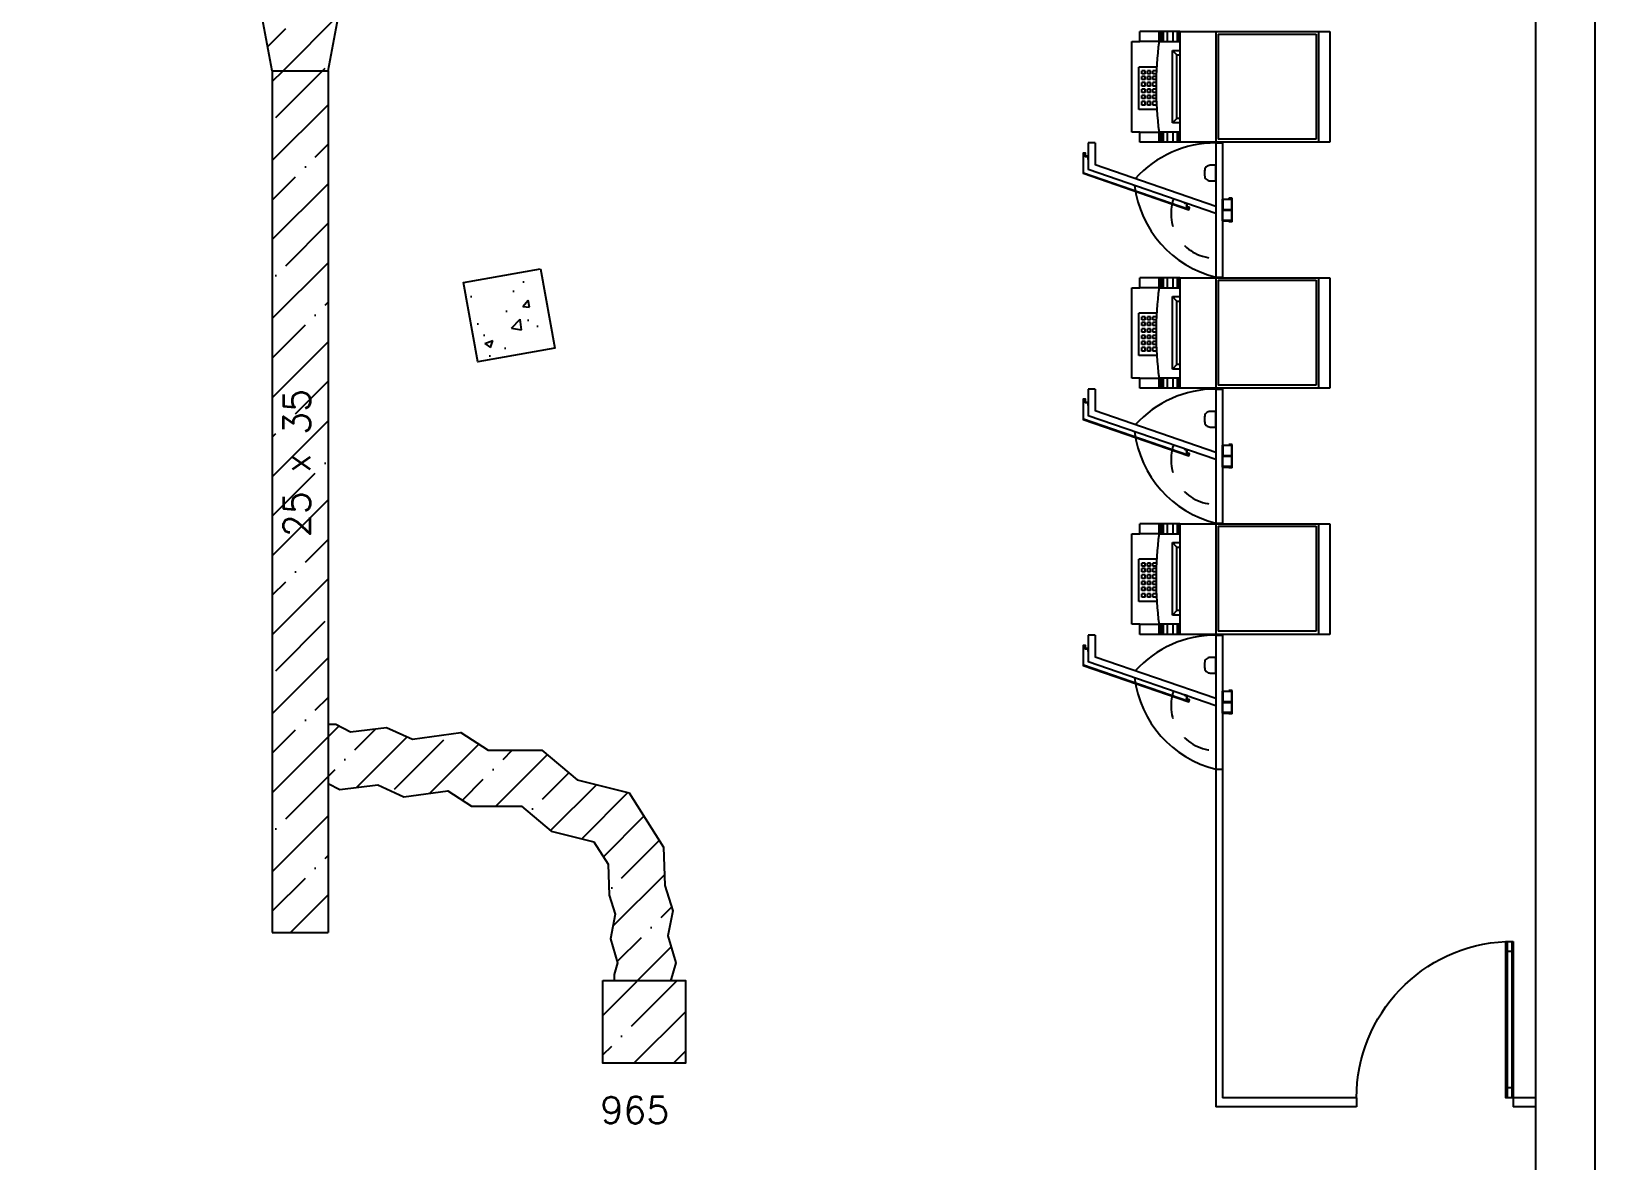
# Model space of a CAD drawing. Extents: x 372.3 to 443.5, y -41.5 to 0.6.
# Drawn here: x 423.51 to 430.5, y -35.63 to -30.58 of the extents above; entities that cross this region are included whole.
import ezdxf

# ---------------------------------------------------------------- set-up
doc = ezdxf.new("R2010")
doc.units = 0
doc.header["$MEASUREMENT"] = 0
doc.linetypes.add('HIDDEN2', pattern=[0.1875, 0.125, -0.0625])
doc.layers.get('0').update_dxf_attribs({"linetype": 'CONTINUOUS'})
for name, color, linetype in [('A1ALV50', 13, 'CONTINUOUS'), ('A1ALV70', 145, 'CONTINUOUS'), ('A1BIOMB', 175, 'CONTINUOUS'), ('A1MOBI', 253, 'CONTINUOUS'), ('A1VISTA10', 10, 'CONTINUOUS'), ('A2HACHU', 11, 'CONTINUOUS'), ('AC-DUTOS', 14, 'CONTINUOUS'), ('AC-DUTOSMANTIDOS', 252, 'CONTINUOUS'), ('AC-MOVEIS', 252, 'CONTINUOUS'), ('AC-TEXTO', 7, 'CONTINUOUS')]:
    doc.layers.add(name, color=color, linetype=linetype)
doc.styles.add('ROMANS', font='ROMANS.SHX')
pattern_1 = [(45, (43.55946, 56.62904), (-0.1767767, 0.1767767), []), (45, (43.73624, 56.62904), (-0.1767767, 0.1767767), [0.3125, -0.0625, 0, -0.0625])]

# ---------------------------------------------------------------- blocks, each defined once
blk = doc.blocks.new('P-BIO-70')
blk.add_lwpolyline([(-0.7, 0), (0, 0), (0, 0.032), (-0.7, 0.032)], close=True)
at = {"layer": 'A1VISTA10'}
for p, q in [((-0.7, 0.027), (0, 0.027)), ((-0.7, 0.005), (0, 0.005)), ((-0.655, 0.005), (-0.655, 0.027)), ((-0.045, 0.005), (-0.045, 0.027))]:
    blk.add_line(p, q, dxfattribs=at)
blk.add_arc((-0.0007, 0), 0.7, 89.9401, 177.37988, dxfattribs=at)

msp = doc.modelspace()

# ---------------------------------------------------------------- hatches: boundary and pattern name
at = {"layer": 'A2HACHU'}
h = msp.add_hatch(dxfattribs=at)
h.set_pattern_fill('AR-CONC,_O', color=256, scale=0.05, double=1)
h.set_pattern_definition([(50, (387.43742, -23.28168), (0.35863, -0.031376), [0.0375, -0.4125]), (355, (387.43742, -23.28168), (-0.0693757, 0.376096), [0.03, -0.33]), (100.4514, (387.4673, -23.2843), (0.2892547, 0.3447198), [0.03187, -0.350571]), (46.1842, (387.4374, -23.1817), (0.5336205, -0.0827595), [0.05625, -0.61875]), (96.6356, (387.4819, -23.1886), (0.4673314, 0.487059), [0.047805, -0.5258565]), (351.1842, (387.4374, -23.1817), (0.467331, 0.487059), [0.045, -0.495]), (21, (387.48742, -23.20668), (0.2984535, -0.2013094), [0.0375, -0.4125]), (326, (387.48742, -23.20668), (0.1216577, 0.362575), [0.03, -0.33]), (71.4514, (387.5123, -23.22346), (0.4201113, 0.1612652), [0.03187, -0.350571]), (37.5, (387.43742, -23.28168), (0.00607993, 0.16644693), [0, -0.326, 0, -0.335, 0, -0.33125]), (7.5, (387.43742, -23.28168), (0.1315348, 0.19720586), [0, -0.191, 0, -0.3185, 0, -0.12625]), (327.5, (387.32592, -23.28168), (0.2669112, -0.01127744), [0, -0.125, 0, -0.39, 0, -0.5175]), (317.5, (387.27592, -23.28168), (0.2915931, 0.0500525), [0, -0.1625, 0, -0.259, 0, -0.3675])])
h.paths.add_polyline_path([(425.442, -31.7022), (425.5051, -32.0566), (425.8497, -31.9953), (425.7866, -31.6409)])
at = {"layer": 'AC-DUTOSMANTIDOS'}
h = msp.add_hatch(dxfattribs=at)
h.set_pattern_fill('ANSI35', color=256, style=0)
h.set_pattern_definition(pattern_1)
h.paths.add_polyline_path([(424.4108, -26.516), (419.3369, -26.516), (419.3369, -27.166), (419.3869, -27.166), (424.4108, -27.166)])
h.paths.add_polyline_path([(424.4608, -26.766), (424.4108, -26.766), (424.4108, -27.166, -0.414214), (424.5108, -27.266), (424.9108, -27.266), (424.9108, -27.216, 0.414214)])
h.paths.add_polyline_path([(428.1425, -26.516), (424.4108, -26.516), (424.4108, -26.766), (428.1425, -26.766)])
h.paths.add_polyline_path([(426.3666, -26.0358), (426.4397, -25.88), (426.3658, -25.7325), (426.4294, -25.5602), (426.3657, -25.433), (426.3845, -25.368), (426.3845, -25.2351), (426.1345, -25.2351), (426.1345, -25.3326), (426.0984, -25.4575), (426.1573, -25.5753), (426.0938, -25.7475), (426.1619, -25.8835), (426.0938, -26.0285), (426.1619, -26.1962), (426.0893, -26.3775), (426.1392, -26.4636), (426.1392, -26.516), (426.3892, -26.516), (426.3892, -26.3011), (426.4314, -26.1956)])
h.paths.add_polyline_path([(427.6833, -27.3138), (427.6833, -26.766), (427.5333, -26.766), (427.5333, -27.3238), (427.589, -27.7415), (427.908, -28.0312), (428.3504, -28.1141), (429.2568, -28.0365), (429.6147, -28.045), (429.6147, -27.8949), (429.2522, -27.8864), (428.358, -27.9629), (427.9774, -27.8916), (427.7304, -27.6673)])
h.paths.add_polyline_path([(429.9847, -27.7849), (429.6147, -27.7849), (429.6147, -28.1549), (429.9847, -28.1549)])
h.paths.add_polyline_path([(426.0645, -29.8795), (426.0117, -29.8795), (425.9271, -29.8334), (425.8272, -29.8987), (425.7003, -29.8334), (425.5504, -29.8987), (425.362, -29.8334), (425.2428, -29.8987), (425.1121, -29.8373), (424.9813, -29.8795), (424.9108, -29.8795), (424.9108, -30.1295), (425.0207, -30.1295), (425.095, -30.1055), (425.2514, -30.179), (425.3848, -30.1059), (425.5607, -30.1669), (425.6914, -30.11), (425.8421, -30.1875), (425.9387, -30.1244), (425.948, -30.1295), (426.0645, -30.1295)])
h.paths.add_polyline_path([(426.4345, -29.825), (426.0645, -29.825), (426.0645, -30.195), (426.4345, -30.195)])
h.paths.add_polyline_path([(424.9108, -27.266), (424.5108, -27.266), (424.5108, -30.3545), (424.9108, -30.3545)])
h.paths.add_polyline_path([(424.9108, -30.3545), (424.5108, -30.3545), (424.5858, -30.7545), (424.8358, -30.7545)])
h.paths.add_polyline_path([(426.4345, -24.8651), (426.0645, -24.8651), (426.0645, -25.2351), (426.4345, -25.2351)])
h.paths.add_polyline_path([(421.2499, -26.9356), (422.0642, -26.9356), (422.0642, -26.7556), (421.2499, -26.7556)], flags=24)
h.paths.add_polyline_path([(425.6024, -26.7271), (426.4224, -26.7271), (426.4224, -26.5471), (425.6024, -26.5471)], flags=24)
h.paths.add_polyline_path([(424.7858, -29.5811), (424.7858, -28.7611), (424.6058, -28.7611), (424.6058, -29.5811)], flags=24)
h = msp.add_hatch(dxfattribs=at)
h.set_pattern_fill('ANSI35', color=256, style=0)
h.set_pattern_definition(pattern_1)
h.paths.add_polyline_path([(415.4902, -30.7545), (415.2402, -30.7545), (415.2402, -34.6098), (415.4902, -34.6098)])
h.paths.add_polyline_path([(416.0853, -33.9821), (415.965, -33.9746), (415.9047, -33.8942), (415.7859, -33.9004), (415.6847, -33.7881), (415.4902, -33.8928), (415.4902, -34.1398), (415.5587, -34.1398), (415.6304, -34.1013), (415.68, -34.1563), (415.7848, -34.1508), (415.8344, -34.2169), (415.9226, -34.2224), (415.9722, -34.327), (416.0605, -34.3876), (416.0549, -34.4868), (416.1156, -34.5418), (416.1046, -34.641), (416.1377, -34.6905), (416.1101, -34.7456), (416.1377, -34.7841), (416.1377, -34.825), (416.3877, -34.825), (416.3877, -34.7496), (416.4262, -34.6725), (416.3631, -34.578), (416.3782, -34.4426), (416.3112, -34.3817), (416.3179, -34.2611), (416.1693, -34.1591)])
h.paths.add_polyline_path([(416.4345, -34.825), (416.0645, -34.825), (416.0645, -35.195), (416.4345, -35.195)])
h.paths.add_polyline_path([(419.7619, -30.7545), (419.5119, -30.7545), (419.5119, -34.6098), (419.7619, -34.6098)])
h.paths.add_polyline_path([(420.8249, -33.7924), (420.5848, -33.7924), (420.463, -33.7133), (420.2459, -33.7426), (420.1302, -33.6901), (419.9688, -33.7102), (419.904, -33.6757), (419.7619, -33.6757), (419.7619, -33.9257), (419.8415, -33.9257), (419.9212, -33.9681), (420.0912, -33.9469), (420.208, -33.9999), (420.4046, -33.9734), (420.5108, -34.0424), (420.7339, -34.0424), (420.8667, -34.1538), (421.0579, -34.2015), (421.1217, -34.3023), (421.127, -34.4403), (421.1535, -34.5252), (421.1323, -34.6366), (421.1642, -34.7427), (421.1482, -34.7957), (421.1482, -34.825), (421.4005, -34.825), (421.4252, -34.7427), (421.3893, -34.6233), (421.4109, -34.5104), (421.3755, -34.3974), (421.3689, -34.2255), (421.2157, -33.9833), (420.9832, -33.9252)])
h.paths.add_polyline_path([(421.4345, -34.825), (421.0645, -34.825), (421.0645, -35.195), (421.4345, -35.195)])
h.paths.add_polyline_path([(424.8358, -30.7545), (424.5858, -30.7545), (424.5858, -34.6098), (424.8358, -34.6098)])
h.paths.add_polyline_path([(425.9499, -33.9276), (425.7916, -33.7948), (425.5516, -33.7948), (425.4297, -33.7156), (425.2126, -33.7449), (425.097, -33.6925), (424.9355, -33.7126), (424.8707, -33.6781), (424.8358, -33.6781), (424.8358, -33.9427), (424.8879, -33.9705), (425.0579, -33.9493), (425.1748, -34.0023), (425.3713, -33.9758), (425.4775, -34.0448), (425.7006, -34.0448), (425.8334, -34.1562), (426.0246, -34.2039), (426.0884, -34.3047), (426.0937, -34.4426), (426.1203, -34.5275), (426.099, -34.6389), (426.1309, -34.745), (426.1149, -34.7981), (426.1149, -34.825), (426.3679, -34.825), (426.3919, -34.745), (426.356, -34.6256), (426.3776, -34.5127), (426.3422, -34.3998), (426.3356, -34.2279), (426.1824, -33.9856)])
h.paths.add_polyline_path([(426.4345, -34.825), (426.0645, -34.825), (426.0645, -35.195), (426.4345, -35.195)])
h.paths.add_polyline_path([(415.4402, -32.854), (415.4402, -32.034), (415.2602, -32.034), (415.2602, -32.854)], flags=24)
h.paths.add_polyline_path([(419.7119, -32.854), (419.7119, -32.034), (419.5319, -32.034), (419.5319, -32.854)], flags=24)
h.paths.add_polyline_path([(424.7858, -32.854), (424.7858, -32.034), (424.6058, -32.034), (424.6058, -32.854)], flags=24)

# ---------------------------------------------------------------- linework, layer by layer
at = {"layer": 'A1ALV50', "ltscale": 0.2}
for p, q in [((430.502, -0.4846), (430.502, -36.8985)), ((430.2366, -23.6162), (430.2366, -36.5902))]:
    msp.add_line(p, q, dxfattribs=at)
at = {"layer": 'A1ALV70'}
msp.add_lwpolyline([(425.7866, -31.6409), (425.8497, -31.9953), (425.5051, -32.0566), (425.442, -31.7022)], close=True, dxfattribs=at)
at = {"layer": 'A1BIOMB', "ltscale": 0.2}
for p, q in [((429.4366, -35.3502), (429.4366, -35.3902)), ((430.1366, -35.3502), (430.1366, -35.3902))]:
    msp.add_line(p, q, dxfattribs=at)
at = {"layer": 'A1MOBI'}
for p, q in [((428.8066, -33.8794), (428.8066, -35.3902)), ((428.8366, -33.8794), (428.8366, -35.3502)), ((429.4366, -35.3902), (428.8066, -35.3902)), ((429.4366, -35.3502), (428.8366, -35.3502)), ((430.2366, -35.3502), (430.1366, -35.3502)), ((430.2366, -35.3902), (430.1366, -35.3902))]:
    msp.add_line(p, q, dxfattribs=at)
at = {"layer": 'AC-DUTOS', "ltscale": 0.2}
for p, q in [((424.5858, -30.7545), (424.5108, -30.3545)), ((424.8358, -30.7545), (424.9108, -30.3545)), ((424.5858, -30.7545), (424.8358, -30.7545)), ((424.5858, -30.7545), (424.5858, -34.6098)), ((424.8358, -30.7545), (424.8358, -34.6098)), ((424.5858, -34.6098), (424.8358, -34.6098))]:
    msp.add_line(p, q, dxfattribs=at)
for points in [[(424.8358, -33.6781), (424.8707, -33.6781), (424.9355, -33.7126), (425.097, -33.6925), (425.2126, -33.7449), (425.4297, -33.7156), (425.5516, -33.7948), (425.7916, -33.7948), (425.9499, -33.9276), (426.1824, -33.9856), (426.3356, -34.2279), (426.3422, -34.3998), (426.3776, -34.5127), (426.356, -34.6256), (426.3919, -34.745), (426.3672, -34.8274)], [(424.8358, -33.9427), (424.8879, -33.9705), (425.0579, -33.9493), (425.1748, -34.0023), (425.3713, -33.9758), (425.4775, -34.0448), (425.7006, -34.0448), (425.8334, -34.1562), (426.0246, -34.2039), (426.0884, -34.3047), (426.0937, -34.4426), (426.1203, -34.5275), (426.099, -34.6389), (426.1309, -34.745), (426.1149, -34.7981), (426.1149, -34.8246)]]:
    msp.add_lwpolyline(points, dxfattribs=at)
msp.add_lwpolyline([(426.0645, -34.825), (426.4345, -34.825), (426.4345, -35.195), (426.0645, -35.195)], close=True, dxfattribs=at)
at = {"layer": 'AC-MOVEIS'}
for p, q in [((428.4316, -30.6242), (428.4666, -30.6242)), ((428.4316, -31.0292), (428.4316, -30.6242)), ((428.6461, -30.5792), (428.4666, -30.5792)), ((428.4666, -30.6242), (428.4666, -30.5792)), ((428.5528, -30.6242), (428.4666, -30.6242)), ((428.5528, -30.6242), (428.5528, -30.5792)), ((428.5528, -30.6242), (428.6461, -30.6242)), ((428.5546, -30.5792), (428.5546, -30.6242)), ((428.5626, -30.5792), (428.5626, -30.6242)), ((428.5721, -30.5792), (428.5721, -30.6242)), ((428.5888, -30.5792), (428.5888, -30.6242)), ((428.6151, -30.5792), (428.6151, -30.6242)), ((428.6342, -30.5792), (428.6342, -30.6242)), ((428.6414, -30.5792), (428.6414, -30.6242)), ((428.6461, -30.5792), (428.6461, -31.0742)), ((428.6461, -30.5792), (428.8066, -30.5792)), ((428.8066, -30.5792), (429.2666, -30.5792)), ((428.8066, -30.5792), (428.8066, -31.0742)), ((428.818, -30.5906), (428.818, -31.0604)), ((428.818, -30.5906), (429.2551, -30.5906)), ((429.2551, -30.5906), (429.2551, -31.0604)), ((429.2666, -30.5792), (429.3166, -30.5792)), ((429.2666, -30.5792), (429.2666, -31.0742)), ((429.3166, -30.5792), (429.3166, -31.0742)), ((428.6332, -30.6837), (428.6129, -30.6631)), ((428.6129, -30.6631), (428.6461, -30.6631)), ((428.6129, -30.9879), (428.6129, -30.6631)), ((428.6332, -30.6837), (428.6461, -30.6837)), ((428.6332, -30.9673), (428.6332, -30.6837)), ((428.4627, -30.9271), (428.4627, -30.7382)), ((428.5425, -30.7382), (428.4627, -30.7382)), ((428.4757, -30.7685), (428.4757, -30.7548)), ((428.4903, -30.7548), (428.4757, -30.7548)), ((428.4903, -30.7685), (428.4757, -30.7685)), ((428.4903, -30.7685), (428.4903, -30.7548)), ((428.5014, -30.7685), (428.5014, -30.7548)), ((428.5143, -30.7548), (428.5014, -30.7548)), ((428.5143, -30.7685), (428.5014, -30.7685)), ((428.5143, -30.7685), (428.5143, -30.7548)), ((428.5256, -30.7685), (428.5256, -30.7548)), ((428.5411, -30.7548), (428.5256, -30.7548)), ((428.5405, -30.7685), (428.5256, -30.7685)), ((428.4903, -30.78), (428.4757, -30.78)), ((428.4757, -30.7937), (428.4757, -30.78)), ((428.4903, -30.7937), (428.4757, -30.7937)), ((428.4757, -30.8235), (428.4757, -30.8074)), ((428.4903, -30.8074), (428.4757, -30.8074)), ((428.4903, -30.8235), (428.4757, -30.8235)), ((428.4903, -30.8372), (428.4757, -30.8372)), ((428.4757, -30.851), (428.4757, -30.8372)), ((428.4903, -30.7937), (428.4903, -30.78)), ((428.4903, -30.8235), (428.4903, -30.8074)), ((428.4903, -30.851), (428.4903, -30.8372)), ((428.5143, -30.78), (428.5014, -30.78)), ((428.5014, -30.7937), (428.5014, -30.78)), ((428.5143, -30.7937), (428.5014, -30.7937)), ((428.5014, -30.8235), (428.5014, -30.8074)), ((428.5143, -30.8074), (428.5014, -30.8074)), ((428.5143, -30.8235), (428.5014, -30.8235)), ((428.5143, -30.8372), (428.5014, -30.8372)), ((428.5014, -30.851), (428.5014, -30.8372)), ((428.5143, -30.7937), (428.5143, -30.78)), ((428.5143, -30.8235), (428.5143, -30.8074)), ((428.5143, -30.851), (428.5143, -30.8372)), ((428.5256, -30.7937), (428.5256, -30.78)), ((428.5401, -30.78), (428.5256, -30.78)), ((428.5398, -30.7937), (428.5256, -30.7937)), ((428.5256, -30.8235), (428.5256, -30.8074)), ((428.5395, -30.8074), (428.5256, -30.8074)), ((428.5394, -30.8235), (428.5256, -30.8235)), ((428.5256, -30.851), (428.5256, -30.8372)), ((428.5394, -30.8372), (428.5256, -30.8372)), ((428.4903, -30.851), (428.4757, -30.851)), ((428.4903, -30.8647), (428.4757, -30.8647)), ((428.4757, -30.8785), (428.4757, -30.8647)), ((428.4903, -30.8785), (428.4757, -30.8785)), ((428.4903, -30.8922), (428.4757, -30.8922)), ((428.4757, -30.9083), (428.4757, -30.8922)), ((428.4903, -30.9083), (428.4757, -30.9083)), ((428.4903, -30.8785), (428.4903, -30.8647)), ((428.4903, -30.9083), (428.4903, -30.8922)), ((428.5143, -30.851), (428.5014, -30.851)), ((428.5014, -30.8785), (428.5014, -30.8647)), ((428.5143, -30.8647), (428.5014, -30.8647)), ((428.5143, -30.8785), (428.5014, -30.8785)), ((428.5143, -30.8922), (428.5014, -30.8922)), ((428.5014, -30.9083), (428.5014, -30.8922)), ((428.5143, -30.9083), (428.5014, -30.9083)), ((428.5143, -30.8785), (428.5143, -30.8647)), ((428.5143, -30.9083), (428.5143, -30.8922)), ((428.5396, -30.851), (428.5256, -30.851)), ((428.5256, -30.8785), (428.5256, -30.8647)), ((428.5399, -30.8647), (428.5256, -30.8647)), ((428.5403, -30.8785), (428.5256, -30.8785)), ((428.5256, -30.9083), (428.5256, -30.8922)), ((428.5408, -30.8922), (428.5256, -30.8922)), ((428.5416, -30.9083), (428.5256, -30.9083)), ((428.5433, -30.9271), (428.4627, -30.9271)), ((428.6332, -30.9673), (428.6129, -30.9879)), ((428.6461, -30.9673), (428.6332, -30.9673)), ((428.4666, -31.0292), (428.4316, -31.0292)), ((428.4666, -31.0292), (428.5528, -31.0292)), ((428.4666, -31.0742), (428.4666, -31.0292)), ((428.6461, -31.0292), (428.5528, -31.0292)), ((428.5528, -31.0742), (428.5528, -31.0292)), ((428.5546, -31.0292), (428.5546, -31.0742)), ((428.5626, -31.0292), (428.5626, -31.0742)), ((428.5721, -31.0292), (428.5721, -31.0742)), ((428.5888, -31.0292), (428.5888, -31.0742)), ((428.6461, -30.9879), (428.6129, -30.9879)), ((428.6151, -31.0292), (428.6151, -31.0742)), ((428.6342, -31.0292), (428.6342, -31.0742)), ((428.6414, -31.0292), (428.6414, -31.0742)), ((428.2666, -31.0773), (428.2366, -31.0773)), ((428.2366, -31.0773), (428.2366, -31.1969)), ((428.2666, -31.0773), (428.2666, -31.1755)), ((428.6461, -31.0742), (428.4666, -31.0742)), ((428.8066, -31.0742), (428.6461, -31.0742)), ((429.2666, -31.0742), (428.8066, -31.0742)), ((428.8066, -31.0773), (428.8066, -31.6773)), ((428.8066, -31.0773), (428.8366, -31.0773)), ((429.2551, -31.0604), (428.818, -31.0604)), ((428.8366, -31.0773), (428.8366, -31.6773)), ((429.3166, -31.0742), (429.2666, -31.0742)), ((428.8066, -31.3615), (428.2666, -31.1755)), ((428.8066, -31.3932), (428.2366, -31.1969)), ((428.8366, -31.4263), (428.8366, -31.3283)), ((428.8366, -31.3283), (428.8766, -31.3283)), ((428.8386, -31.3303), (428.8386, -31.3763)), ((428.8766, -31.3303), (428.8386, -31.3303)), ((428.8806, -31.3248), (428.8646, -31.3248)), ((428.8646, -31.3248), (428.8646, -31.3268)), ((428.8786, -31.3268), (428.8646, -31.3268)), ((428.8766, -31.3283), (428.8766, -31.3303)), ((428.8786, -31.4278), (428.8786, -31.3268)), ((428.8806, -31.4298), (428.8806, -31.3248)), ((428.8766, -31.3763), (428.8386, -31.3763)), ((428.8386, -31.4243), (428.8386, -31.3783)), ((428.8386, -31.3783), (428.8766, -31.3783)), ((428.8766, -31.3783), (428.8766, -31.3763)), ((428.8366, -31.4263), (428.8766, -31.4263)), ((428.8766, -31.4243), (428.8386, -31.4243)), ((428.8646, -31.4298), (428.8646, -31.4278)), ((428.8786, -31.4278), (428.8646, -31.4278)), ((428.8806, -31.4298), (428.8646, -31.4298)), ((428.8766, -31.4263), (428.8766, -31.4243)), ((428.6461, -31.6802), (428.4666, -31.6802)), ((428.4666, -31.7252), (428.4666, -31.6802)), ((428.5528, -31.7252), (428.5528, -31.6802)), ((428.5546, -31.6802), (428.5546, -31.7252)), ((428.5626, -31.6802), (428.5626, -31.7252)), ((428.5721, -31.6802), (428.5721, -31.7252)), ((428.5888, -31.6802), (428.5888, -31.7252)), ((428.6151, -31.6802), (428.6151, -31.7252)), ((428.6342, -31.6802), (428.6342, -31.7252)), ((428.6414, -31.6802), (428.6414, -31.7252)), ((428.6461, -31.6802), (428.6461, -32.1752)), ((428.6461, -31.6802), (428.8066, -31.6802)), ((428.8066, -31.6773), (428.8366, -31.6773)), ((428.8066, -31.6802), (429.2666, -31.6802)), ((428.8066, -31.6802), (428.8066, -32.1752)), ((429.2666, -31.6802), (429.3166, -31.6802)), ((429.2666, -31.6802), (429.2666, -32.1752)), ((429.3166, -31.6802), (429.3166, -32.1752)), ((428.4316, -31.7252), (428.4666, -31.7252)), ((428.4316, -32.1302), (428.4316, -31.7252)), ((428.5528, -31.7252), (428.4666, -31.7252)), ((428.5528, -31.7252), (428.6461, -31.7252)), ((428.818, -31.6916), (428.818, -32.1614)), ((428.818, -31.6916), (429.2551, -31.6916)), ((429.2551, -31.6916), (429.2551, -32.1614)), ((428.6332, -31.7847), (428.6129, -31.7641)), ((428.6129, -31.7641), (428.6461, -31.7641)), ((428.6129, -32.0889), (428.6129, -31.7641)), ((428.6332, -31.7847), (428.6461, -31.7847)), ((428.6332, -32.0683), (428.6332, -31.7847)), ((428.4627, -32.0281), (428.4627, -31.8392)), ((428.5425, -31.8392), (428.4627, -31.8392)), ((428.4757, -31.8695), (428.4757, -31.8558)), ((428.4903, -31.8558), (428.4757, -31.8558)), ((428.4903, -31.8695), (428.4757, -31.8695)), ((428.4903, -31.881), (428.4757, -31.881)), ((428.4757, -31.8947), (428.4757, -31.881)), ((428.4903, -31.8695), (428.4903, -31.8558)), ((428.4903, -31.8947), (428.4903, -31.881)), ((428.5014, -31.8695), (428.5014, -31.8558)), ((428.5143, -31.8558), (428.5014, -31.8558)), ((428.5143, -31.8695), (428.5014, -31.8695)), ((428.5143, -31.881), (428.5014, -31.881)), ((428.5014, -31.8947), (428.5014, -31.881)), ((428.5143, -31.8695), (428.5143, -31.8558)), ((428.5143, -31.8947), (428.5143, -31.881)), ((428.5256, -31.8695), (428.5256, -31.8558)), ((428.5411, -31.8558), (428.5256, -31.8558)), ((428.5405, -31.8695), (428.5256, -31.8695)), ((428.5256, -31.8947), (428.5256, -31.881)), ((428.5401, -31.881), (428.5256, -31.881)), ((428.4903, -31.8947), (428.4757, -31.8947)), ((428.4757, -31.9245), (428.4757, -31.9084)), ((428.4903, -31.9084), (428.4757, -31.9084)), ((428.4903, -31.9245), (428.4757, -31.9245)), ((428.4903, -31.9382), (428.4757, -31.9382)), ((428.4757, -31.952), (428.4757, -31.9382)), ((428.4903, -31.952), (428.4757, -31.952)), ((428.4903, -31.9245), (428.4903, -31.9084)), ((428.4903, -31.952), (428.4903, -31.9382)), ((428.5143, -31.8947), (428.5014, -31.8947)), ((428.5014, -31.9245), (428.5014, -31.9084)), ((428.5143, -31.9084), (428.5014, -31.9084)), ((428.5143, -31.9245), (428.5014, -31.9245)), ((428.5143, -31.9382), (428.5014, -31.9382)), ((428.5014, -31.952), (428.5014, -31.9382)), ((428.5143, -31.952), (428.5014, -31.952)), ((428.5143, -31.9245), (428.5143, -31.9084)), ((428.5143, -31.952), (428.5143, -31.9382)), ((428.5398, -31.8947), (428.5256, -31.8947)), ((428.5256, -31.9245), (428.5256, -31.9084)), ((428.5395, -31.9084), (428.5256, -31.9084)), ((428.5394, -31.9245), (428.5256, -31.9245)), ((428.5256, -31.952), (428.5256, -31.9382)), ((428.5394, -31.9382), (428.5256, -31.9382)), ((428.5396, -31.952), (428.5256, -31.952)), ((428.5433, -32.0281), (428.4627, -32.0281)), ((428.4903, -31.9657), (428.4757, -31.9657)), ((428.4757, -31.9795), (428.4757, -31.9657)), ((428.4903, -31.9795), (428.4757, -31.9795)), ((428.4903, -31.9932), (428.4757, -31.9932)), ((428.4757, -32.0093), (428.4757, -31.9932)), ((428.4903, -32.0093), (428.4757, -32.0093)), ((428.4903, -31.9795), (428.4903, -31.9657)), ((428.4903, -32.0093), (428.4903, -31.9932)), ((428.5014, -31.9795), (428.5014, -31.9657)), ((428.5143, -31.9657), (428.5014, -31.9657)), ((428.5143, -31.9795), (428.5014, -31.9795)), ((428.5143, -31.9932), (428.5014, -31.9932)), ((428.5014, -32.0093), (428.5014, -31.9932)), ((428.5143, -32.0093), (428.5014, -32.0093)), ((428.5143, -31.9795), (428.5143, -31.9657)), ((428.5143, -32.0093), (428.5143, -31.9932)), ((428.5256, -31.9795), (428.5256, -31.9657)), ((428.5399, -31.9657), (428.5256, -31.9657)), ((428.5403, -31.9795), (428.5256, -31.9795)), ((428.5256, -32.0093), (428.5256, -31.9932)), ((428.5408, -31.9932), (428.5256, -31.9932)), ((428.5416, -32.0093), (428.5256, -32.0093)), ((428.6332, -32.0683), (428.6129, -32.0889)), ((428.6461, -32.0889), (428.6129, -32.0889)), ((428.6461, -32.0683), (428.6332, -32.0683)), ((428.4666, -32.1302), (428.4316, -32.1302)), ((428.4666, -32.1302), (428.5528, -32.1302)), ((428.4666, -32.1752), (428.4666, -32.1302)), ((428.6461, -32.1302), (428.5528, -32.1302)), ((428.5528, -32.1752), (428.5528, -32.1302)), ((428.5546, -32.1302), (428.5546, -32.1752)), ((428.5626, -32.1302), (428.5626, -32.1752)), ((428.5721, -32.1302), (428.5721, -32.1752)), ((428.5888, -32.1302), (428.5888, -32.1752)), ((428.6151, -32.1302), (428.6151, -32.1752)), ((428.6342, -32.1302), (428.6342, -32.1752)), ((428.6414, -32.1302), (428.6414, -32.1752)), ((429.2551, -32.1614), (428.818, -32.1614)), ((428.2666, -32.1784), (428.2366, -32.1784)), ((428.2366, -32.1784), (428.2366, -32.2979)), ((428.2666, -32.1784), (428.2666, -32.2766)), ((428.6461, -32.1752), (428.4666, -32.1752)), ((428.8066, -32.1752), (428.6461, -32.1752)), ((429.2666, -32.1752), (428.8066, -32.1752)), ((428.8066, -32.1784), (428.8066, -32.7784)), ((428.8066, -32.1784), (428.8366, -32.1784)), ((428.8366, -32.1784), (428.8366, -32.7784)), ((429.3166, -32.1752), (429.2666, -32.1752)), ((428.8066, -32.4942), (428.2366, -32.2979)), ((428.8066, -32.4625), (428.2666, -32.2766)), ((428.8366, -32.5274), (428.8366, -32.4294)), ((428.8366, -32.4294), (428.8766, -32.4294)), ((428.8386, -32.4314), (428.8386, -32.4774)), ((428.8766, -32.4314), (428.8386, -32.4314)), ((428.8806, -32.4259), (428.8646, -32.4259)), ((428.8646, -32.4259), (428.8646, -32.4279)), ((428.8786, -32.4279), (428.8646, -32.4279)), ((428.8766, -32.4294), (428.8766, -32.4314)), ((428.8786, -32.5289), (428.8786, -32.4279)), ((428.8806, -32.5309), (428.8806, -32.4259)), ((428.8766, -32.4774), (428.8386, -32.4774)), ((428.8386, -32.5254), (428.8386, -32.4794)), ((428.8386, -32.4794), (428.8766, -32.4794)), ((428.8766, -32.4794), (428.8766, -32.4774)), ((428.8366, -32.5274), (428.8766, -32.5274)), ((428.8766, -32.5254), (428.8386, -32.5254)), ((428.8646, -32.5309), (428.8646, -32.5289)), ((428.8786, -32.5289), (428.8646, -32.5289)), ((428.8806, -32.5309), (428.8646, -32.5309)), ((428.8766, -32.5274), (428.8766, -32.5254)), ((428.6461, -32.7812), (428.4666, -32.7812)), ((428.4666, -32.8262), (428.4666, -32.7812)), ((428.5528, -32.8262), (428.5528, -32.7812)), ((428.5546, -32.7812), (428.5546, -32.8262)), ((428.5626, -32.7812), (428.5626, -32.8262)), ((428.5721, -32.7812), (428.5721, -32.8262)), ((428.5888, -32.7812), (428.5888, -32.8262)), ((428.6151, -32.7812), (428.6151, -32.8262)), ((428.6342, -32.7812), (428.6342, -32.8262)), ((428.6414, -32.7812), (428.6414, -32.8262)), ((428.6461, -32.7812), (428.6461, -33.2762)), ((428.6461, -32.7812), (428.8066, -32.7812)), ((428.8066, -32.7784), (428.8366, -32.7784)), ((428.8066, -32.7812), (429.2666, -32.7812)), ((428.8066, -32.7812), (428.8066, -33.2762)), ((428.818, -32.7926), (428.818, -33.2624)), ((428.818, -32.7926), (429.2551, -32.7926)), ((429.2551, -32.7926), (429.2551, -33.2624)), ((429.2666, -32.7812), (429.3166, -32.7812)), ((429.2666, -32.7812), (429.2666, -33.2762)), ((429.3166, -32.7812), (429.3166, -33.2762)), ((428.4316, -32.8262), (428.4666, -32.8262)), ((428.4316, -33.2312), (428.4316, -32.8262)), ((428.5528, -32.8262), (428.4666, -32.8262)), ((428.5528, -32.8262), (428.6461, -32.8262)), ((428.6332, -32.8857), (428.6129, -32.8651)), ((428.6129, -32.8651), (428.6461, -32.8651)), ((428.6129, -33.1899), (428.6129, -32.8651)), ((428.4627, -33.1291), (428.4627, -32.9402)), ((428.5425, -32.9402), (428.4627, -32.9402)), ((428.6332, -32.8857), (428.6461, -32.8857)), ((428.6332, -33.1693), (428.6332, -32.8857)), ((428.4757, -32.9705), (428.4757, -32.9568)), ((428.4903, -32.9568), (428.4757, -32.9568)), ((428.4903, -32.9705), (428.4757, -32.9705)), ((428.4903, -32.982), (428.4757, -32.982)), ((428.4757, -32.9957), (428.4757, -32.982)), ((428.4903, -32.9957), (428.4757, -32.9957)), ((428.4757, -33.0255), (428.4757, -33.0094)), ((428.4903, -33.0094), (428.4757, -33.0094)), ((428.4903, -32.9705), (428.4903, -32.9568)), ((428.4903, -32.9957), (428.4903, -32.982)), ((428.4903, -33.0255), (428.4903, -33.0094)), ((428.5014, -32.9705), (428.5014, -32.9568)), ((428.5143, -32.9568), (428.5014, -32.9568)), ((428.5143, -32.9705), (428.5014, -32.9705)), ((428.5143, -32.982), (428.5014, -32.982)), ((428.5014, -32.9957), (428.5014, -32.982)), ((428.5143, -32.9957), (428.5014, -32.9957)), ((428.5014, -33.0255), (428.5014, -33.0094)), ((428.5143, -33.0094), (428.5014, -33.0094)), ((428.5143, -32.9705), (428.5143, -32.9568)), ((428.5143, -32.9957), (428.5143, -32.982)), ((428.5143, -33.0255), (428.5143, -33.0094)), ((428.5256, -32.9705), (428.5256, -32.9568)), ((428.5411, -32.9568), (428.5256, -32.9568)), ((428.5405, -32.9705), (428.5256, -32.9705)), ((428.5256, -32.9957), (428.5256, -32.982)), ((428.5401, -32.982), (428.5256, -32.982)), ((428.5398, -32.9957), (428.5256, -32.9957)), ((428.5256, -33.0255), (428.5256, -33.0094)), ((428.5395, -33.0094), (428.5256, -33.0094)), ((428.4903, -33.0255), (428.4757, -33.0255)), ((428.4903, -33.0392), (428.4757, -33.0392)), ((428.4757, -33.053), (428.4757, -33.0392)), ((428.4903, -33.053), (428.4757, -33.053)), ((428.4903, -33.0667), (428.4757, -33.0667)), ((428.4757, -33.0805), (428.4757, -33.0667)), ((428.4903, -33.0805), (428.4757, -33.0805)), ((428.4903, -33.053), (428.4903, -33.0392)), ((428.4903, -33.0805), (428.4903, -33.0667)), ((428.5143, -33.0255), (428.5014, -33.0255)), ((428.5143, -33.0392), (428.5014, -33.0392)), ((428.5014, -33.053), (428.5014, -33.0392)), ((428.5143, -33.053), (428.5014, -33.053)), ((428.5014, -33.0805), (428.5014, -33.0667)), ((428.5143, -33.0667), (428.5014, -33.0667)), ((428.5143, -33.0805), (428.5014, -33.0805)), ((428.5143, -33.053), (428.5143, -33.0392)), ((428.5143, -33.0805), (428.5143, -33.0667)), ((428.5394, -33.0255), (428.5256, -33.0255)), ((428.5256, -33.053), (428.5256, -33.0392)), ((428.5394, -33.0392), (428.5256, -33.0392)), ((428.5396, -33.053), (428.5256, -33.053)), ((428.5256, -33.0805), (428.5256, -33.0667)), ((428.5399, -33.0667), (428.5256, -33.0667)), ((428.5403, -33.0805), (428.5256, -33.0805)), ((428.5433, -33.1291), (428.4627, -33.1291)), ((428.4903, -33.0942), (428.4757, -33.0942)), ((428.4757, -33.1103), (428.4757, -33.0942)), ((428.4903, -33.1103), (428.4757, -33.1103)), ((428.4903, -33.1103), (428.4903, -33.0942)), ((428.5143, -33.0942), (428.5014, -33.0942)), ((428.5014, -33.1103), (428.5014, -33.0942)), ((428.5143, -33.1103), (428.5014, -33.1103)), ((428.5143, -33.1103), (428.5143, -33.0942)), ((428.5256, -33.1103), (428.5256, -33.0942)), ((428.5408, -33.0942), (428.5256, -33.0942)), ((428.5416, -33.1103), (428.5256, -33.1103)), ((428.6332, -33.1693), (428.6129, -33.1899)), ((428.6461, -33.1899), (428.6129, -33.1899)), ((428.6461, -33.1693), (428.6332, -33.1693)), ((428.2666, -33.2794), (428.2366, -33.2794)), ((428.2366, -33.2794), (428.2366, -33.3989)), ((428.2666, -33.2794), (428.2666, -33.3776)), ((428.4666, -33.2312), (428.4316, -33.2312)), ((428.4666, -33.2312), (428.5528, -33.2312)), ((428.4666, -33.2762), (428.4666, -33.2312)), ((428.6461, -33.2762), (428.4666, -33.2762)), ((428.6461, -33.2312), (428.5528, -33.2312)), ((428.5528, -33.2762), (428.5528, -33.2312)), ((428.5546, -33.2312), (428.5546, -33.2762)), ((428.5626, -33.2312), (428.5626, -33.2762)), ((428.5721, -33.2312), (428.5721, -33.2762)), ((428.5888, -33.2312), (428.5888, -33.2762)), ((428.6151, -33.2312), (428.6151, -33.2762)), ((428.6342, -33.2312), (428.6342, -33.2762)), ((428.6414, -33.2312), (428.6414, -33.2762)), ((428.8066, -33.2762), (428.6461, -33.2762)), ((429.2666, -33.2762), (428.8066, -33.2762)), ((428.8066, -33.2794), (428.8066, -33.8794)), ((428.8066, -33.2794), (428.8366, -33.2794)), ((429.2551, -33.2624), (428.818, -33.2624)), ((428.8366, -33.2794), (428.8366, -33.8794)), ((429.3166, -33.2762), (429.2666, -33.2762)), ((428.8066, -33.5952), (428.2366, -33.3989)), ((428.8066, -33.5635), (428.2666, -33.3776)), ((428.8366, -33.6284), (428.8366, -33.5304)), ((428.8366, -33.5304), (428.8766, -33.5304)), ((428.8386, -33.5324), (428.8386, -33.5784)), ((428.8766, -33.5324), (428.8386, -33.5324)), ((428.8806, -33.5269), (428.8646, -33.5269)), ((428.8646, -33.5269), (428.8646, -33.5289)), ((428.8786, -33.5289), (428.8646, -33.5289)), ((428.8766, -33.5304), (428.8766, -33.5324)), ((428.8786, -33.6299), (428.8786, -33.5289)), ((428.8806, -33.6319), (428.8806, -33.5269)), ((428.8366, -33.6284), (428.8766, -33.6284)), ((428.8766, -33.5784), (428.8386, -33.5784)), ((428.8386, -33.6264), (428.8386, -33.5804)), ((428.8386, -33.5804), (428.8766, -33.5804)), ((428.8766, -33.6264), (428.8386, -33.6264)), ((428.8646, -33.6319), (428.8646, -33.6299)), ((428.8786, -33.6299), (428.8646, -33.6299)), ((428.8806, -33.6319), (428.8646, -33.6319)), ((428.8766, -33.5804), (428.8766, -33.5784)), ((428.8766, -33.6284), (428.8766, -33.6264)), ((428.8066, -33.8794), (428.8366, -33.8794))]:
    msp.add_line(p, q, dxfattribs=at)
for points in [[(428.6793, -31.3504), (428.6751, -31.3627), (428.6883, -31.3673), (428.6857, -31.3748), (428.2146, -31.2126), (428.2146, -31.1243), (428.2226, -31.1243), (428.2226, -31.1383), (428.2356, -31.1383), (428.2356, -31.1513), (428.2366, -31.1513), (428.2366, -31.1373), (428.2236, -31.1373), (428.2236, -31.1233), (428.2136, -31.1233), (428.2136, -31.2133), (428.6863, -31.3761), (428.6896, -31.3667), (428.6764, -31.3621), (428.6806, -31.3498), (428.6674, -31.3452), (428.667, -31.3462)], [(428.6793, -32.4515), (428.6751, -32.4637), (428.6883, -32.4683), (428.6857, -32.4759), (428.2146, -32.3136), (428.2146, -32.2254), (428.2226, -32.2254), (428.2226, -32.2394), (428.2356, -32.2394), (428.2356, -32.2524), (428.2366, -32.2524), (428.2366, -32.2384), (428.2236, -32.2384), (428.2236, -32.2244), (428.2136, -32.2244), (428.2136, -32.3144), (428.6863, -32.4771), (428.6896, -32.4677), (428.6764, -32.4631), (428.6806, -32.4508), (428.6674, -32.4463), (428.667, -32.4472)], [(428.6793, -33.5525), (428.6751, -33.5647), (428.6883, -33.5693), (428.6857, -33.5769), (428.2146, -33.4146), (428.2146, -33.3264), (428.2226, -33.3264), (428.2226, -33.3404), (428.2356, -33.3404), (428.2356, -33.3534), (428.2366, -33.3534), (428.2366, -33.3394), (428.2236, -33.3394), (428.2236, -33.3254), (428.2136, -33.3254), (428.2136, -33.4154), (428.6863, -33.5781), (428.6896, -33.5687), (428.6764, -33.5641), (428.6806, -33.5518), (428.6674, -33.5473), (428.667, -33.5482)]]:
    msp.add_lwpolyline(points, close=True, dxfattribs=at)
for points in [[(428.8066, -31.2473), (428.8066, -31.1773), (428.7816, -31.1773, 0.414214), (428.7566, -31.2023), (428.7566, -31.2223, 0.414214), (428.7816, -31.2473)], [(428.8066, -32.3484), (428.8066, -32.2784), (428.7816, -32.2784, 0.414214), (428.7566, -32.3034), (428.7566, -32.3234, 0.414214), (428.7816, -32.3484)], [(428.8066, -33.4494), (428.8066, -33.3794), (428.7816, -33.3794, 0.414214), (428.7566, -33.4044), (428.7566, -33.4244, 0.414214), (428.7816, -33.4494)]]:
    msp.add_lwpolyline(points, format="xyb", close=True, dxfattribs=at)
for centre, radius, start, end in [((430.0719, -30.8267), 1.5325, 172.40685, 187.59315), ((428.8066, -31.5613), 0.484, 90, 138.0178), ((428.9226, -31.2085), 0.483, 187.09173, 256.10563), ((430.0719, -31.9277), 1.5325, 172.40685, 187.59315), ((428.8066, -32.6624), 0.484, 90, 138.0178), ((428.9226, -32.3095), 0.483, 187.09173, 256.10563), ((430.0719, -33.0287), 1.5325, 172.40685, 187.59315), ((428.8066, -33.7634), 0.484, 90, 138.0178), ((428.9226, -33.4105), 0.483, 187.09173, 256.10563)]:
    msp.add_arc(centre, radius, start, end, dxfattribs=at)
at = {"layer": 'AC-MOVEIS', "linetype": 'HIDDEN2'}
for centre in [(428.8064, -31.3933), (428.8064, -32.4943), (428.8064, -33.5953)]:
    msp.add_arc(centre, 0.1999, 160.95582, 270.04418, dxfattribs=at)

# ---------------------------------------------------------------- block references
at = {"layer": 'A1MOBI', "xscale": -1, "rotation": 90}
msp.add_blockref('P-BIO-70', (430.1366, -35.3502), dxfattribs=at)

# ---------------------------------------------------------------- texts
at = {"layer": 'AC-TEXTO', "style": 'ROMANS'}
msp.add_text('25 x 35', height=0.12, rotation=90, dxfattribs=at).set_placement((424.7558, -32.8411))
msp.add_text('965', height=0.12, dxfattribs=at).set_placement((426.0533, -35.4646))

doc.saveas('drawing.dxf')
